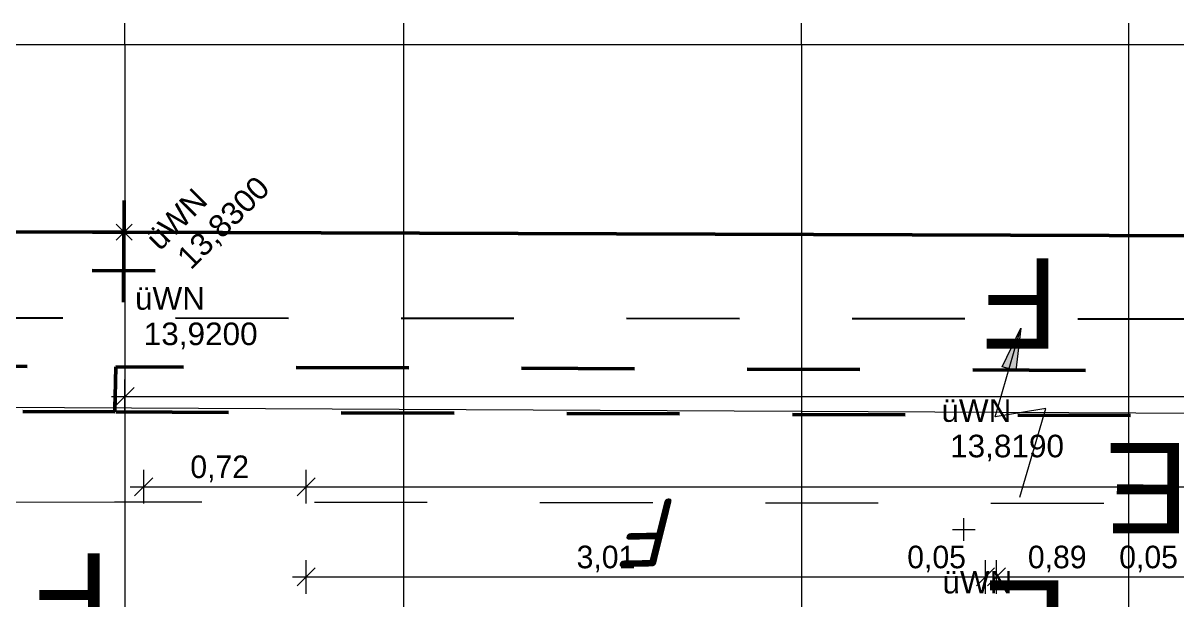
# Model space of a CAD drawing. Header units: metres. Extents: x -14 to 130, y -38 to 4.
# Drawn here: x -0.45 to 4.66, y 0.54 to 3.09 of the extents above; entities that cross this region are included whole.
import ezdxf

# ---------------------------------------------------------------- set-up
doc = ezdxf.new("R2010")
doc.units = ezdxf.units.M
doc.header["$MEASUREMENT"] = 0
doc.linetypes.add('Schnittlinie', pattern=[0.006, 0.003, -0.0015, 0, -0.0015])
doc.linetypes.add('Untersicht', pattern=[0.001, 0.0005, -0.0005])
for name, color, linetype in [('-1._KG PP_3_220 Bodenaufbau', 7, 'Continuous'), ('-1._KG PP_3_851 Marker Schnitt', 7, 'Continuous'), ('-1._KG PP_3_910 Allgemein Lageplan Höhen', 7, 'Continuous'), ('-1._KG PP_3_950 Polierplan Bemaßung', 7, 'Continuous'), ('-1._KG PP_3_Bemaßen_Sperrmaß 2D', 7, 'Continuous'), ('-1._KG PP_3_Fernmeldewesen_Beschriftung Fernmeldewesen', 7, 'Continuous'), ('-1._KG PP_3_Fernmeldewesen_Fernmeldekabel', 7, 'Continuous'), ('-1._KG PP_3_Fernmeldewesen_Fernmeldekabel_Signatur', 7, 'Continuous'), ('-1._KG PP_3_Gelände_Geländepunkt', 7, 'Continuous'), ('-1._KG PP_3_Kataster Grenzpunkte_Grenzpunkt (GP) Hausecke_Kennzeichen', 7, 'Continuous'), ('-1._KG PP_3_Straßenverkehr_Randstein Unterkante', 7, 'Continuous'), ('-1._KG PP_3_Strom_Stromfreileitung', 7, 'Continuous'), ('-1._KG PP_3_Strom_Stromfreileitung_Signatur', 7, 'Continuous'), ('-1._KG PP_3_Strom_Stromkabel', 7, 'Continuous')]:
    doc.layers.add(name, color=color, linetype=linetype)
doc.styles.add('ERSTELLTER_STIL_1', font='arial.ttf')
doc.styles.add('ERSTELLTER_STIL_2', font='isocpeur.ttf')
doc.styles.add('ERSTELLTER_STIL_5', font='')
doc.styles.get('ERSTELLTER_STIL_5').set_extended_font_data('Eurostile')
doc.linetypes.add('GAS', pattern='A,0,[1,415_260415_PP_VA_1_2 -1 KG1.Shx,S=0.186508,R=0,X=0,Y=0],-26.5,0', length=26.5)

msp = doc.modelspace()

# ---------------------------------------------------------------- hatches: boundary and pattern name
at = {"layer": '-1._KG PP_3_Strom_Stromfreileitung_Signatur', "linetype": 'Continuous', "lineweight": 0, "ltscale": 1000, "true_color": 0xffb300}
msp.add_hatch(color=40, dxfattribs=at).paths.add_polyline_path([(3.9724, 1.7429), (3.8902, 1.5715), (3.9502, 1.5541)])

# ---------------------------------------------------------------- linework, layer by layer
at = {"layer": '-1._KG PP_3_851 Marker Schnitt', "color": 7, "linetype": 'Schnittlinie', "lineweight": 13, "ltscale": 1000}
for p, q in [((1.235, 3.0949), (1.235, -18.6375)), ((4.45, 3.0949), (4.45, -18.475))]:
    msp.add_line(p, q, dxfattribs=at)
at = {"layer": '-1._KG PP_3_910 Allgemein Lageplan Höhen', "color": 7, "linetype": 'Continuous', "lineweight": 13, "ltscale": 1000}
for p, q in [((-0.0393, 2.1324), (0.0314, 2.2031)), ((0.0314, 2.1324), (-0.0393, 2.2031)), ((-0.0056, 1.9473), (-0.0056, 2.0473)), ((-0.0556, 1.9973), (0.0444, 1.9973)), ((3.72, 0.8), (3.72, 0.9)), ((3.67, 0.85), (3.77, 0.85))]:
    msp.add_line(p, q, dxfattribs=at)
at = {"layer": '-1._KG PP_3_Bemaßen_Sperrmaß 2D', "color": 5, "linetype": 'GAS', "lineweight": 0, "ltscale": 1000}
for p, q in [((0, 3), (0, 3.0949)), ((3, 3), (3, 3.0949)), ((-1.25, 3), (21, 3)), ((0, 3), (0, -36)), ((3, 3), (3, -36))]:
    msp.add_line(p, q, dxfattribs=at)
for p in [(0, 3), (0, 3), (3, 3), (3, 3)]:
    msp.add_point(p, dxfattribs=at)
at = {"layer": '-1._KG PP_3_Fernmeldewesen_Fernmeldekabel', "color": 7, "linetype": 'Untersicht', "lineweight": 25, "ltscale": 1000}
msp.add_line((11.7245, 1.7754), (-3.9335, 1.7905), dxfattribs=at)
at = {"layer": '-1._KG PP_3_Gelände_Geländepunkt', "color": 7, "linetype": 'Continuous', "lineweight": 50, "ltscale": 1000}
for p, q in [((-0.0033, 2.3077), (-0.0046, 2.0277)), ((-0.1439, 2.1684), (0.136, 2.1671)), ((-0.0049, 2.1373), (-0.0062, 1.8573)), ((-0.1456, 1.9979), (0.1344, 1.9967))]:
    msp.add_line(p, q, dxfattribs=at)
at = {"layer": '-1._KG PP_3_Kataster Grenzpunkte_Grenzpunkt (GP) Hausecke_Kennzeichen', "color": 1, "linetype": 'Continuous', "lineweight": 13, "ltscale": 1000, "true_color": 0xfb0106}
for p, q in [((0, 1.3645), (0, 1.5145)), ((-0.06, 1.4395), (0, 1.4395)), ((0.04, 1.4795), (-0.04, 1.3995)), ((0, 1.4395), (18.985, 1.4395))]:
    msp.add_line(p, q, dxfattribs=at)
at = {"layer": '-1._KG PP_3_Kataster Grenzpunkte_Grenzpunkt (GP) Hausecke_Kennzeichen', "color": 76, "linetype": 'Continuous', "lineweight": 13, "ltscale": 1000, "true_color": 0x3f7f02}
for p, q in [((0.1229, 1.0795), (0.0429, 0.9995)), ((0.0829, 0.9645), (0.0829, 1.1145)), ((0.8429, 1.0795), (0.7629, 0.9995)), ((0.8029, 0.9645), (0.8029, 1.1145)), ((0.0229, 1.0395), (0.0829, 1.0395)), ((0.0829, 1.0395), (0.8029, 1.0395)), ((0.8029, 1.0395), (15.12, 1.0395))]:
    msp.add_line(p, q, dxfattribs=at)
at = {"layer": '-1._KG PP_3_Kataster Grenzpunkte_Grenzpunkt (GP) Hausecke_Kennzeichen', "color": 6, "linetype": 'Continuous', "lineweight": 13, "ltscale": 1000, "true_color": 0xfb02fe}
for p, q in [((0.8429, 0.6795), (0.7629, 0.5995)), ((0.8029, 0.5645), (0.8029, 0.7145)), ((3.855, 0.6795), (3.775, 0.5995)), ((3.815, 0.5645), (3.815, 0.7145)), ((3.905, 0.6795), (3.825, 0.5995)), ((3.865, 0.5645), (3.865, 0.7145)), ((0.7429, 0.6395), (0.8029, 0.6395)), ((0.8029, 0.6395), (3.815, 0.6395)), ((3.815, 0.6395), (3.865, 0.6395)), ((3.865, 0.6395), (4.755, 0.6395))]:
    msp.add_line(p, q, dxfattribs=at)
at = {"layer": '-1._KG PP_3_Straßenverkehr_Randstein Unterkante', "color": 7, "linetype": 'Continuous', "lineweight": 50, "ltscale": 1000}
for p, q in [((-3.9335, 2.1802), (-0.004, 2.1677)), ((-0.004, 2.1677), (9.4811, 2.1376))]:
    msp.add_line(p, q, dxfattribs=at)
at = {"layer": '-1._KG PP_3_Strom_Stromfreileitung', "color": 40, "linetype": 'Continuous', "lineweight": 0, "ltscale": 1000, "true_color": 0xffb300}
msp.add_line((22.8486, 1.2735), (-3.9335, 1.4075), dxfattribs=at)
at = {"layer": '-1._KG PP_3_Strom_Stromfreileitung_Signatur', "color": 40, "linetype": 'Continuous', "lineweight": 0, "ltscale": 1000, "true_color": 0xffb300}
for p, q in [((3.8579, 1.3489), (3.9724, 1.7429)), ((3.8902, 1.5715), (3.9724, 1.7429)), ((3.9724, 1.7429), (3.9502, 1.5541)), ((3.9502, 1.5541), (3.8902, 1.5715)), ((4.0831, 1.387), (3.8579, 1.3489)), ((3.9686, 0.9929), (4.0831, 1.387))]:
    msp.add_line(p, q, dxfattribs=at)
at = {"layer": '-1._KG PP_3_Strom_Stromkabel', "color": 7, "linetype": 'Untersicht', "lineweight": 13, "ltscale": 1000}
for p, q in [((-0.0472, 0.971), (-3.9335, 0.9648)), ((15.34, 0.9491), (-0.0472, 0.971))]:
    msp.add_line(p, q, dxfattribs=at)
at = {"layer": '-1._KG PP_3_Strom_Stromkabel', "color": 7, "linetype": 'Untersicht', "lineweight": 50, "ltscale": 1000, "flags": 128}
msp.add_lwpolyline([(-3.9335, 1.5876), (-0.0412, 1.571), (-0.0449, 1.3711), (-3.9335, 1.3876)], dxfattribs=at)
msp.add_lwpolyline([(-0.0449, 1.3711), (-0.0412, 1.571), (19.0107, 1.5019), (19.007, 1.3019)], close=True, dxfattribs=at)

# ---------------------------------------------------------------- texts
at = {"layer": '-1._KG PP_3_220 Bodenaufbau', "color": 7, "linetype": 'Continuous', "lineweight": 13, "char_height": 0.4, "attachment_point": 4, "style": 'ERSTELLTER_STIL_1'}
for insert, rotation in [((4.7191, 1.0328), 179.9182), ((4.1847, 0.4239), 179.9578)]:
    msp.add_mtext('\\A1;{\\pql;\\fArial|b0|i0|c0|p0;\\W1.000000;E}', dxfattribs=dict(at, insert=insert, rotation=rotation))
at = {"layer": '-1._KG PP_3_910 Allgemein Lageplan Höhen', "color": 7, "linetype": 'Continuous', "lineweight": 13, "char_height": 0.1, "attachment_point": 1, "rotation": 45, "style": 'ERSTELLTER_STIL_1'}
for s, insert in [('\\A1;{\\pql;\\fArial|b0|i0|c0|p0;\\W1.000000; 13,8300}', (0.194, 2.0405)), ('\\A1;{\\pql;\\fArial|b0|i0|c0|p0;\\W1.000000;üWN}', (0.0829, 2.1516))]:
    msp.add_mtext(s, dxfattribs=dict(at, insert=insert))
at = {"layer": '-1._KG PP_3_910 Allgemein Lageplan Höhen', "color": 7, "linetype": 'Continuous', "lineweight": 13, "char_height": 0.1, "attachment_point": 1, "style": 'ERSTELLTER_STIL_1'}
for s, insert in [('\\A1;{\\pql;\\fArial|b0|i0|c0|p0;\\W1.000000;üWN}', (0.0444, 1.9244)), ('\\A1;{\\pql;\\fArial|b0|i0|c0|p0;\\W1.000000; 13,9200}', (0.0444, 1.7673)), ('\\A1;{\\pql;\\fArial|b0|i0|c0|p0;\\W1.000000;üWN}', (3.62, 1.4271)), ('\\A1;{\\pql;\\fArial|b0|i0|c0|p0;\\W1.000000; 13,8190}', (3.62, 1.27)), ('\\A1;{\\pql;\\fArial|b0|i0|c0|p0;\\W1.000000;üWN}', (3.6245, 0.6667))]:
    msp.add_mtext(s, dxfattribs=dict(at, insert=insert))
at = {"layer": '-1._KG PP_3_950 Polierplan Bemaßung', "color": 76, "linetype": 'Continuous', "lineweight": 13, "true_color": 0x3f7f02, "insert": (0.2897, 1.0595), "char_height": 0.1, "width": 0.306373, "attachment_point": 7, "style": 'ERSTELLTER_STIL_5'}
msp.add_mtext('\\A1;{\\pql;\\fEurostile|b0|i0|c0|p0;\\W1.000000;0,72}', dxfattribs=at)
at = {"layer": '-1._KG PP_3_950 Polierplan Bemaßung', "color": 6, "linetype": 'Continuous', "lineweight": 13, "true_color": 0xfb02fe, "char_height": 0.1, "width": 0.306373, "attachment_point": 7, "style": 'ERSTELLTER_STIL_5'}
for s, insert in [('\\A1;{\\pql;\\fEurostile|b0|i0|c0|p0;\\W1.000000;3,01}', (2.0026, 0.6595)), ('\\A1;{\\pql;\\fEurostile|b0|i0|c0|p0;\\W1.000000;0,05}', (3.4686, 0.6595)), ('\\A1;{\\pql;\\fEurostile|b0|i0|c0|p0;\\W1.000000;0,89}', (4.0036, 0.6595)), ('\\A1;{\\pql;\\fEurostile|b0|i0|c0|p0;\\W1.000000;0,05}', (4.4086, 0.6595))]:
    msp.add_mtext(s, dxfattribs=dict(at, insert=insert))
at = {"layer": '-1._KG PP_3_Fernmeldewesen_Beschriftung Fernmeldewesen', "color": 7, "linetype": 'Continuous', "lineweight": 25, "insert": (2.4591, 0.9895), "char_height": 0.3, "attachment_point": 7, "rotation": 181.0577, "style": 'ERSTELLTER_STIL_2'}
msp.add_mtext('\\A1;{\\pql;\\fISOCPEUR|b0|i1|c0|p0;\\W1.000000;F }', dxfattribs=at)
at = {"layer": '-1._KG PP_3_Fernmeldewesen_Fernmeldekabel_Signatur', "color": 7, "linetype": 'Continuous', "lineweight": 25, "char_height": 0.4, "attachment_point": 4, "style": 'ERSTELLTER_STIL_1'}
for insert, rotation in [((4.1404, 1.8513), 179.945), ((-0.0668, 0.5441), 180.0356)]:
    msp.add_mtext('\\A1;{\\pql;\\fArial|b0|i0|c0|p0;\\W1.000000;F}', dxfattribs=dict(at, insert=insert, rotation=rotation))

doc.saveas('drawing.dxf')
